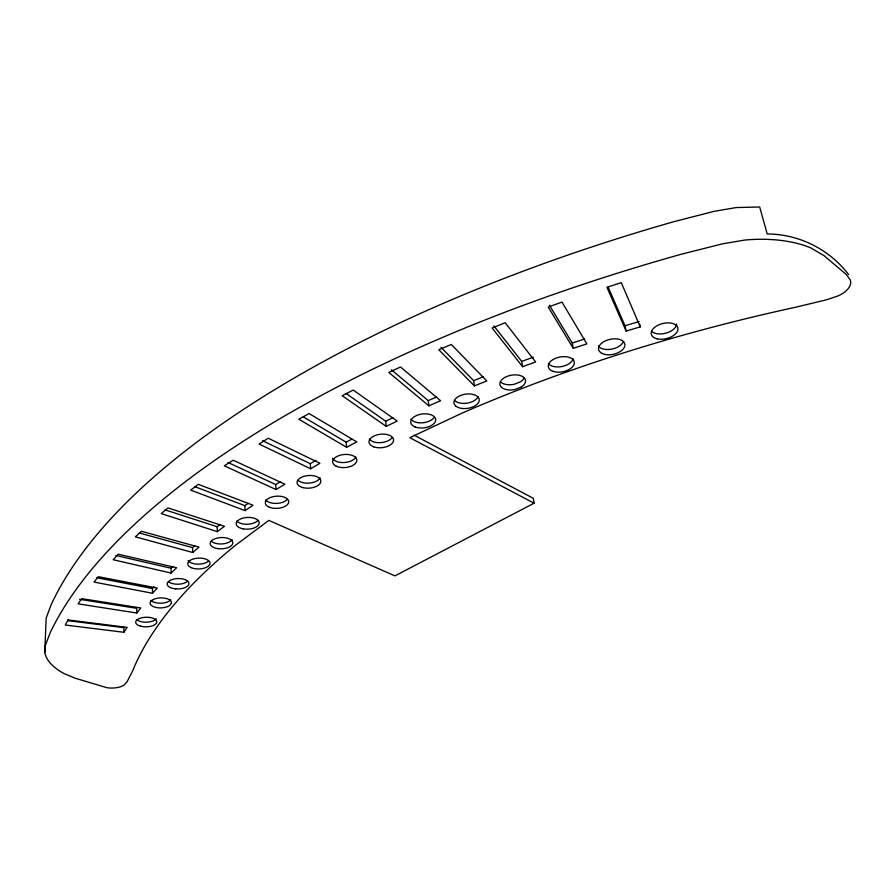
<?xml version="1.0" encoding="UTF-8"?>
<svg xmlns="http://www.w3.org/2000/svg" width="895" height="895" viewBox="0 0 895 895"><rect width="100%" height="100%" fill="white"/><g stroke="black" fill="none" stroke-linecap="round" stroke-linejoin="round"><path stroke-width="1.34" d="M68.132 619.732L65.301 625.023L123.868 632.295L123.879 627.675L68.132 620.694M414.128 435.183L533.308 498.325L534.08 503.191L394.93 575.888L268.813 520.387L235.273 545.458A765.415 294.589 -11.7 0 0 132.874 670.355L127.18 681.587L124.338 684.798A13.828 5.851 -1 0 1 106.93 687.696L75.247 678.242L64.116 673.599A90.809 40.074 -1.2 0 1 44.75 652.634L46.171 618.087L51.127 604.718A863.518 349.565 -12.2 0 1 244.816 408.534L246.103 407.695A863.563 349.576 -12.2 0 1 673.666 221.736L714.087 211.354L736.227 207.55L759.687 207.002L767.228 233.953C799.034 234.132 829.408 249.257 848.594 274.586M44.75 652.634L45.309 645.519L50.31 632.407A872.782 342.237 -12 0 1 246.27 439.356L247.579 438.516A872.782 342.237 -12 0 1 681.442 254.191L722.5 243.832L744.976 240.028A121.407 68.468 -15.1 0 1 810.378 247.691L823.971 255.601L846.267 274.474L850.25 279.934A20.249 11.188 -17.5 0 1 837.485 296.144L826.521 299.78L796.315 307.086A765.415 294.589 -11.7 0 0 461.842 413.221L409.787 437.7L534.08 503.191M123.868 632.295L127.18 627.361L68.02 619.944M136.79 613.019L140.806 607.951L81.758 598.643L78.122 603.856L136.79 613.019L136.778 608.331L79.577 599.326M152.497 593.251L157.263 588.071L98.249 576.682L94.031 582.074L152.497 593.251L152.452 588.507L154.041 586.773M171.102 573.046L176.628 567.777L118.174 554.206L113.15 559.733L171.102 573.046L171.023 568.247L172.858 566.479M170.732 599.829L169.368 601.004A10.706 5.012 -1.4 0 1 156.927 602.95L154.477 602.38A10.706 5.012 -1.4 0 1 150.975 600.444M192.694 552.483L199.003 547.147L141.455 531.283L135.335 536.832L192.694 552.483L192.57 547.617L194.674 545.838M217.34 531.652L224.455 526.26L167.969 507.912L161.245 513.607L217.34 531.652L217.172 526.73L220.215 524.414M194.45 486.522L244.872 505.653L248.262 503.337M245.096 510.631L253.016 505.227L198.287 484.352L190.691 490.113L245.096 510.631L244.872 505.653M227.878 462.435L275.705 484.519L280.146 481.846M262.537 440.664L310.308 463.722L316.058 460.265M275.996 489.543L284.901 484.217L233.203 460.22L224.287 465.814L275.996 489.543L275.705 484.519M310.677 468.79L319.895 463.274L268.276 438.226L259.035 444.021L310.677 468.79L310.308 463.722M303.204 416.824L346.152 442.175L351.802 439.176M346.6 447.287L356.781 441.917L309.077 413.557L298.796 419.229L346.6 447.287L346.152 442.175M346.242 393.599L385.711 421.198L392.994 417.674M386.248 426.367L397.201 421.086L353.212 390.052L342.192 395.713L386.248 426.367L385.711 421.198M391.406 369.769L428.246 400.647L436.413 397.044M428.884 405.849L440.586 400.714L400.512 366.984L388.822 372.432L428.884 405.849L428.246 400.647M441 347.327L473.645 380.655L483.535 376.694M474.384 385.89L486.79 380.946L451.281 344.463L438.818 349.732L474.384 385.89L473.645 380.655M493.839 325.847L521.718 361.401L533.431 357.15M522.579 366.67L535.624 361.949L505.183 322.759L492.127 327.995L522.579 366.67L521.718 361.401M549.407 305.206L572.252 343.042L584.614 338.981M573.236 348.334L586.874 343.881L561.959 302.085L548.221 307.063L573.236 348.334L572.252 343.042M608.041 286.903L624.99 325.735L639.097 321.585M640.238 326.899L621.287 282.641L606.955 287.317L626.108 331.049L640.238 326.899L639.668 324.247M96.805 577.778L152.452 588.507M115.88 555.471L171.023 568.247M139.318 532.984L192.57 547.617M165.094 509.87L217.172 526.73M598.307 345.895L599.549 347.294A13.391 7.675 -12.2 0 0 612.885 348.882A13.391 7.675 -12.2 0 0 623.513 341.465M454.839 400.613L455.018 400.837A12.731 7.205 -8.1 0 0 467.649 403.063A12.731 7.205 -8.1 0 0 478.087 396.72M624.99 325.735L626.108 331.049M208.535 561.053A11.109 5.448 -1.9 0 1 197.683 564.152A11.109 5.448 -1.9 0 1 188.163 560.583M257.984 520.387A11.512 5.885 -2.8 0 1 242.903 523.933L240.341 523.239A11.512 5.885 -2.8 0 1 236.795 520.924M320.097 477.84A11.915 6.343 -4.1 0 1 302.778 482.629L300.295 481.767A11.915 6.343 -4.1 0 1 298.382 480.57M391.976 437.823A12.317 6.791 -5.8 0 1 373.114 441.683L370.899 440.564A12.317 6.791 -5.8 0 1 369.355 439.121M573.214 358.682A13.156 7.54 -10.8 0 1 561.881 366.536A13.156 7.54 -10.8 0 1 548.311 363.549M676.732 324.024A13.615 7.775 -13.6 0 1 666.294 333.041A13.615 7.775 -13.6 0 1 651.594 331.363M524.011 378.294A12.944 7.384 -9.4 0 1 520.308 381.885L514.379 384.223A12.944 7.384 -9.4 0 1 500.428 381.796M433.851 417.853A12.53 7.003 -6.9 0 1 422.026 422.832A12.53 7.003 -6.9 0 1 410.906 419.151M355.93 457.043A12.116 6.578 -4.9 0 1 335.714 461.093L333.813 459.84A12.116 6.578 -4.9 0 1 332.616 458.318M287.34 499.399A11.713 6.12 -3.4 0 1 269.305 502.341L267.225 501.267A11.713 6.12 -3.4 0 1 265.781 499.925M232.141 539.64A11.311 5.672 -2.3 0 1 218.078 543.824L215.404 543.299A11.311 5.672 -2.3 0 1 211.388 541.296M187.637 581.213A10.908 5.225 -1.6 0 1 175.655 584.144L172.981 583.73A10.908 5.225 -1.6 0 1 168.819 582.007M156.211 618.702A10.505 4.811 -1.2 0 1 147.116 622.17A10.505 4.811 -1.2 0 1 136.913 619.787M171.448 603.252L169.435 605.691A10.729 5.001 -1.4 0 1 156.972 607.649L154.522 607.078A10.729 5.001 -1.4 0 1 151.356 600.702A10.729 5.001 -1.4 0 1 164.658 598.162L167.13 598.744A10.729 5.001 -1.4 0 1 171.448 603.252M521.147 387.099L515.207 389.437A12.977 7.361 -9.4 0 1 500.014 382.68A12.977 7.361 -9.4 0 1 518.955 375.229A12.977 7.361 -9.4 0 1 521.147 387.099M175.733 588.888L173.071 588.485A10.93 5.202 -1.6 0 1 167.812 582.197A10.93 5.202 -1.6 0 1 180.477 578.617L183.162 579.031A10.93 5.202 -1.6 0 1 188.342 585.319A10.93 5.202 -1.6 0 1 175.733 588.888M218.246 548.68L215.561 548.165A11.333 5.65 -2.3 0 1 211.88 540.479A11.333 5.65 -2.3 0 1 227.52 538.197L229.802 539.081A11.333 5.65 -2.3 0 1 231.123 545.872A11.333 5.65 -2.3 0 1 218.246 548.68M243.116 528.856L240.554 528.162A11.534 5.873 -2.8 0 1 237.835 520.621A11.534 5.873 -2.8 0 1 252.356 517.757L254.941 518.473A11.534 5.873 -2.8 0 1 257.559 525.991A11.534 5.873 -2.8 0 1 243.116 528.856M303.125 487.652L300.642 486.79A11.937 6.332 -4.1 0 1 299.433 478.501A11.937 6.332 -4.1 0 1 314.861 476.017L317.345 476.901A11.937 6.332 -4.1 0 1 318.463 485.157A11.937 6.332 -4.1 0 1 303.125 487.652M373.618 446.795L371.403 445.676A12.351 6.78 -5.8 0 1 378.876 434.444A12.351 6.78 -5.8 0 1 393.252 441.694A12.351 6.78 -5.8 0 1 373.618 446.795M269.585 507.32L267.493 506.246A11.736 6.097 -3.4 0 1 269.003 498.146A11.736 6.097 -3.4 0 1 284.509 497.251L286.59 498.336A11.736 6.097 -3.4 0 1 284.99 506.402A11.736 6.097 -3.4 0 1 269.585 507.32M336.128 466.161L334.227 464.919A12.15 6.556 -4.9 0 1 337.471 456.204A12.15 6.556 -4.9 0 1 353.447 455.913L355.337 457.177A12.15 6.556 -4.9 0 1 352.015 465.836A12.15 6.556 -4.9 0 1 336.128 466.161M600.59 352.563L599.135 350.941A13.414 7.663 -12.1 0 1 607.828 339.921A13.414 7.663 -12.1 0 1 624.386 342.74L624.945 344.664A13.414 7.663 -12.1 0 1 615.637 353.67A13.414 7.663 -12.1 0 1 600.59 352.563M455.712 406.028L454.392 404.428A12.765 7.182 -8.1 0 1 461.585 395.087A12.765 7.182 -8.1 0 1 477.516 396.541L478.803 398.163A12.765 7.182 -8.1 0 1 471.553 407.426A12.765 7.182 -8.1 0 1 455.712 406.028M657.322 338.869A13.638 7.764 -13.5 0 0 677.951 329.315A13.638 7.764 -13.5 0 0 658.463 324.997A13.638 7.764 -13.5 0 0 657.322 338.869M553.155 371.38A13.19 7.518 -10.7 0 0 574.187 363.929A13.19 7.518 -10.7 0 0 556.556 357.922A13.19 7.518 -10.7 0 0 553.155 371.38M415.101 426.926A12.552 6.981 -6.9 0 0 435.496 421.176A12.552 6.981 -6.9 0 0 419.061 414.642A12.552 6.981 -6.9 0 0 415.101 426.926M191.239 567.665A11.132 5.426 -1.9 0 0 209.721 564.521A11.132 5.426 -1.9 0 0 195.737 558.402A11.132 5.426 -1.9 0 0 191.239 567.665M140.526 626.164A10.527 4.788 -1.2 0 0 156.748 622.103A10.527 4.788 -1.2 0 0 141.444 617.852A10.527 4.788 -1.2 0 0 140.526 626.164"/></g></svg>
